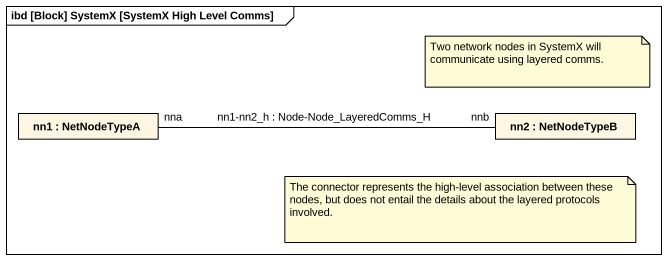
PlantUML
@startuml
mainframe ibd [Block] SystemX [SystemX High Level Comms]
rectangle "nn1 : NetNodeTypeA" as nn1
rectangle "nn2 : NetNodeTypeB" as nn2
nn2 "nnb" -left- "nna" nn1 : nn1-nn2_h : Node-Node_LayeredComms_H
note as N1
  Two network nodes in SystemX will communicate using layered comms.
end note
note as N2
  The connector represents the high-level association between these nodes, but does not entail the details about the layered protocols involved.
end note
@enduml
